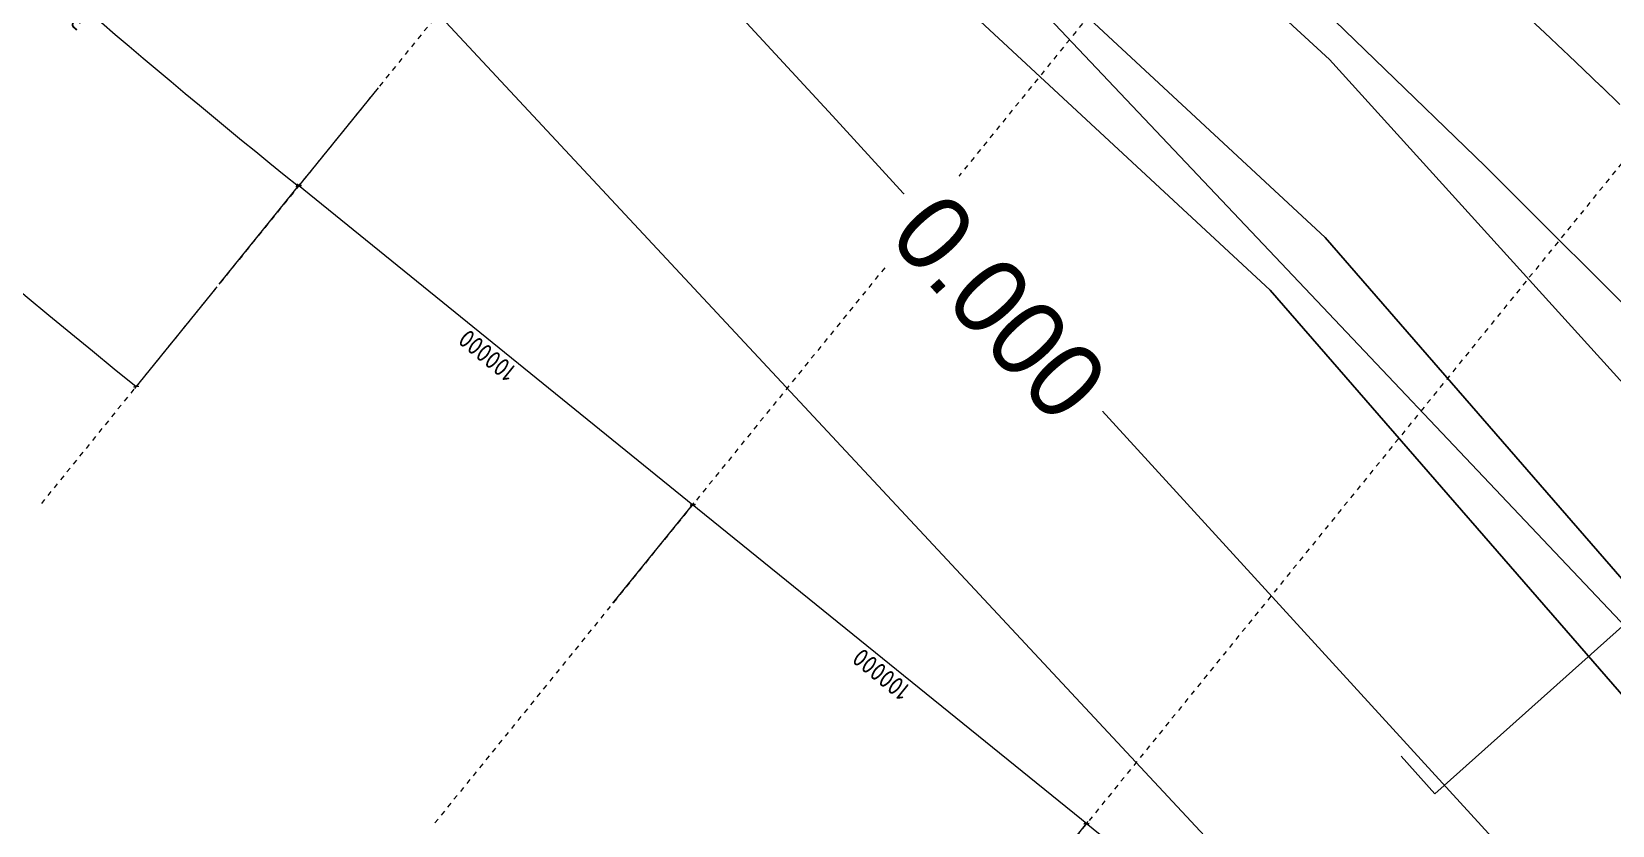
# Model space of a CAD drawing. Header units: metres. Extents: x 507649 to 508899, y 6966965 to 6967377.
# Drawn here: x 507790.6 to 507821.78, y 6967103.23 to 6967118.89 of the extents above; entities that cross this region are included whole.
import ezdxf

# ---------------------------------------------------------------- set-up
doc = ezdxf.new("R2010")
doc.units = ezdxf.units.M
doc.header["$PDMODE"] = 1
for name, pattern in [('CENTER', [20, 12.5, -2.5, 2.5, -2.5]), ('CENTER2', [10, 6.25, -1.25, 1.25, -1.25]), ('Grid Line', [2.1, 1.2, -0.3, 0.3, -0.3])]:
    doc.linetypes.add(name, pattern=pattern)
doc.layers.get('DEFPOINTS').update_dxf_attribs({"color": 11})
for name, color, linetype in [('C_ALIGNMENT', 3, 'CENTER'), ('C_TEXT_2.5', 7, 'Continuous'), ('mga2020bdy', 252, 'Continuous'), ('mga2020DR_UNLINED', 252, 'Continuous'), ('PAV_CREST SAG', 2, 'Continuous'), ('TIN BORDER', 5, 'Continuous'), ('TOPO_BANK', 252, 'Continuous')]:
    doc.layers.add(name, color=color, linetype=linetype)
doc.layers.add('D_UG_PIPES', color=252, linetype='EXIST_SWD', lineweight=0)
doc.layers.add('G-ANNO-TEXT', color=47, linetype='Continuous', lineweight=5, plot=False)
doc.layers.add('S-GRID', color=47, linetype='Continuous', lineweight=5, plot=False)
doc.styles.add('Annotative', font='txt')
doc.styles.add('Arial_1', font='ISOCP.shx', dxfattribs={"height": 360})
doc.styles.get("Standard").update_dxf_attribs({"font": 'ARIALN.TTF'})
doc.linetypes.add('EXIST_SWD', pattern='A,5,-2.5,5,-2,["SWD",Standard,S=2.5,R=0,X=0,Y=-1.25],-8,5,-2.5,5,-2.5', length=37.5)
doc.dimstyles.new('2_5-CON-Diagonal-_mm__O', dxfattribs={"dimscale": 30.48, "dimtxt": 127.532425, "dimasz": 2.46063, "dimexe": 1.64042, "dimexo": 0.0625, "dimgap": 2.46063, "dimtad": 1, "dimdec": 0, "dimlfac": 10, "dimzin": 0, "dimdsep": 46, "dimtxsty": 'Arial_1', "dimblk1": 'OBLIQUE', "dimblk2": 'OBLIQUE', "dimsah": 1, "dimcen": 0.09, "dimdle": 1.64042, "dimazin": 0, "dimtfac": 1, "dimtdec": 4, "dimtix": 1, "dimtmove": 0, "dimatfit": 3, "dimfxl": 8.2021, "dimfxlon": 1, "dimtvp": 1, "dimtfill": 1, "dimtolj": 1, "dimtzin": 0, "dimlwd": 15, "dimlwe": 15, "dimarcsym": 2})
doc.dimstyles.new('2_5-Diagonal-_deg_-Decimal_O', dxfattribs={"dimscale": 30.48, "dimtxt": 127.532425, "dimasz": 2.46063, "dimexe": 1.64042, "dimexo": 0.0625, "dimgap": 2.46063, "dimtad": 1, "dimdec": 0, "dimlfac": 10, "dimzin": 0, "dimdsep": 46, "dimtxsty": 'Arial_1', "dimblk1": 'OBLIQUE', "dimblk2": 'OBLIQUE', "dimsah": 1, "dimcen": 0.09, "dimdle": 1.64042, "dimazin": 0, "dimtfac": 1, "dimtdec": 4, "dimtix": 1, "dimtmove": 0, "dimatfit": 3, "dimfxl": 8.2021, "dimfxlon": 1, "dimtvp": 1, "dimtfill": 1, "dimtolj": 1, "dimtzin": 0, "dimlwd": 15, "dimlwe": 15, "dimarcsym": 2})

# ---------------------------------------------------------------- blocks, each defined once
blk = doc.blocks.new('XE_SURVEY')
at = {"layer": 'D_UG_PIPES', "flags": 128}
for points in [[(507741.016, 6967200.273), (507747.15, 6967192.291), (507752.549, 6967184.499), (507759.944, 6967176.492), (507766.427, 6967169.447), (507773.421, 6967161.557), (507780.398, 6967154.335), (507787.332, 6967147.004), (507794.664, 6967139.504), (507801.475, 6967132.601), (507808.45, 6967125.472), (507816.205, 6967118.339), (507825.113, 6967108.507), (507830.763, 6967103.224), (507837.747, 6967095.978), (507845.761, 6967088.945), (507853.422, 6967082.201), (507862.041, 6967076.014), (507870.746, 6967069.366), (507880.15, 6967063.579), (507889.541, 6967057.221), (507901.227, 6967052.696), (507905.257, 6967050.845), (507911.912, 6967049.364), (507914.386, 6967050.745), (507920.711, 6967053.97), (507930.606, 6967058.671), (507939.398, 6967065.326), (507941.267, 6967069.526), (507940.877, 6967073.658)], [(507908.319, 6967041.023), (507901.156, 6967044.393), (507883.532, 6967052.311), (507865.913, 6967063.234), (507849.428, 6967075.402), (507831.886, 6967089.689), (507819.758, 6967102.605), (507806.403, 6967117.23), (507792.952, 6967131.789), (507779.254, 6967146.506), (507765.695, 6967161.128), (507752.359, 6967175.722), (507738.578, 6967190.613), (507734.186, 6967195.231)], [(507730.39, 6967192.149), (507734.956, 6967187.093), (507748.424, 6967172.325), (507762.335, 6967157.828), (507776.089, 6967143.52), (507789.792, 6967128.719), (507803.398, 6967114.121), (507817.013, 6967099.51), (507829.191, 6967086.966), (507847.66, 6967072.393), (507863.731, 6967060.243), (507881.366, 6967049.225), (507899.904, 6967040.191)], [(507768.759, 6967163.807), (507782.55, 6967149.274), (507796.255, 6967134.593), (507809.724, 6967120.162), (507823.467, 6967105.637), (507835.978, 6967092.724), (507852.924, 6967078.553), (507868.827, 6967066.212), (507885.411, 6967055.6), (507902.91, 6967047.634), (507908.977, 6967044.532)]]:
    blk.add_lwpolyline(points, dxfattribs=at)
at = {"layer": 'mga2020bdy'}
blk.add_polyline3d([(507828.052, 6967099.593, 2.613), (507822.89, 6967104.75, 2.549), (507815.036, 6967113.788, 2.686), (507807.592, 6967120.707, 2.696), (507798.204, 6967130.642, 2.706), (507791.744, 6967137.916, 2.836), (507781.885, 6967148.136, 2.841), (507775.67, 6967154.879, 2.926), (507765.741, 6967164.879, 2.91), (507758.338, 6967173.226, 2.823), (507746.943, 6967185.547, 2.922), (507741.448, 6967191.296, 2.95), (507732.158, 6967201.984, 2.908)], dxfattribs=at)
at = {"layer": 'mga2020DR_UNLINED'}
for points in [[(507719.655, 6967221.477, 3.001), (507726.83, 6967211.173, 2.942), (507733.314, 6967202.941, 2.908), (507742.556, 6967192.306, 2.95), (507748.036, 6967186.574, 2.922), (507759.449, 6967174.233, 2.823), (507766.835, 6967165.905, 2.91), (507776.754, 6967155.916, 2.926), (507782.976, 6967149.165, 2.841), (507792.845, 6967138.935, 2.836), (507799.31, 6967131.655, 2.706), (507808.649, 6967121.772, 2.696), (507816.116, 6967114.832, 2.686), (507823.987, 6967105.773, 2.549), (507829.108, 6967100.656, 2.613), (507837.266, 6967092.595, 2.659), (507844.835, 6967085.994, 2.546), (507855.938, 6967076.896, 2.622), (507862.665, 6967071.986, 2.527), (507870.951, 6967065.735, 2.562), (507888.287, 6967056.493, 2.548), (507894.371, 6967052.844, 2.434), (507903.927, 6967049.994, 2.542)], [(507718.425, 6967220.62, 3.001), (507725.624, 6967210.28, 2.942), (507732.158, 6967201.984, 2.908), (507741.448, 6967191.296, 2.95), (507746.943, 6967185.547, 2.922), (507758.338, 6967173.226, 2.823), (507765.741, 6967164.879, 2.91), (507775.67, 6967154.879, 2.926), (507781.885, 6967148.136, 2.841), (507791.744, 6967137.916, 2.836), (507798.204, 6967130.642, 2.706), (507807.592, 6967120.707, 2.696), (507815.036, 6967113.788, 2.686), (507822.89, 6967104.75, 2.549), (507828.052, 6967099.593, 2.613), (507836.245, 6967091.495, 2.659), (507843.867, 6967084.849, 2.546), (507855.02, 6967075.71, 2.622), (507861.771, 6967070.782, 2.527), (507870.142, 6967064.468, 2.562), (507887.548, 6967055.187, 2.548), (507893.762, 6967051.462, 2.434), (507903.498, 6967048.557, 2.542)]]:
    blk.add_polyline3d(points, dxfattribs=at)
at = {"layer": 'TOPO_BANK'}
blk.add_polyline3d([(507723.895, 6967222.829, 4.371), (507730.134, 6967214.871, 4.105), (507737.489, 6967203.859, 3.688), (507743.512, 6967195.586, 3.655), (507750.898, 6967187.875, 3.554), (507760.503, 6967177.016, 3.598), (507770.647, 6967167.036, 3.639), (507777.921, 6967158.471, 3.477), (507785.998, 6967150.322, 3.457), (507794.026, 6967141.443, 3.458), (507803.174, 6967132.304, 3.515), (507810.571, 6967124.666, 3.543), (507819.277, 6967116.234, 3.546), (507826.23, 6967109.289, 3.707), (507832.809, 6967102.051, 3.721)], dxfattribs=at)
blk = doc.blocks.new('_Oblique')
at = {"color": 0, "linetype": 'ByBlock', "lineweight": -2}
blk.add_line((-0.5, -0.5), (0.5, 0.5), dxfattribs=at)
blk = doc.blocks.new('*D131')
at = {"layer": 'DEFPOINTS', "color": 0, "transparency": 16777216}
for p in [(-2384407, 4058188), (-2383593, 4055825), (-2393862, 4054933)]:
    blk.add_point(p, dxfattribs=at)
at = {"layer": 'G-ANNO-TEXT', "color": 0, "lineweight": 15, "transparency": 16777216}
for p, q in [((-2384406, 4058187), (-2383576, 4055777)), ((-2393095, 4052553), (-2383545, 4055841)), ((-2393861, 4054931), (-2393032, 4052522))]:
    blk.add_line(p, q, dxfattribs=at)
at = {"layer": 'G-ANNO-TEXT', "color": 0, "lineweight": 15, "transparency": 16777216, "xscale": 75, "yscale": 75, "zscale": 75}
for p, rotation in [((-2383593, 4055825), 19.00040711758406), ((-2393048, 4052569), 199.000407117584)]:
    blk.add_blockref('_Oblique', p, dxfattribs=dict(at, rotation=rotation))
at = {"layer": 'G-ANNO-TEXT', "color": 0, "lineweight": 15, "transparency": 16777216, "insert": (-2388405, 4054441), "char_height": 360, "width": 576.84, "attachment_point": 5, "rotation": 19.0004, "style": 'Arial_1', "bg_fill": 3, "box_fill_scale": 1.1, "bg_fill_color": 256, "bg_fill_true_color": 13158600, "bg_fill_transparency": 0}
blk.add_mtext('\\A1;100000', dxfattribs=at)
blk = doc.blocks.new('*D132')
at = {"layer": 'DEFPOINTS', "color": 0, "transparency": 16777216}
for p in [(-2374951, 4061444), (-2374138, 4059080), (-2384407, 4058188)]:
    blk.add_point(p, dxfattribs=at)
at = {"layer": 'G-ANNO-TEXT', "color": 0, "lineweight": 15, "transparency": 16777216}
for p, q in [((-2374951, 4061442), (-2374121, 4059033)), ((-2383640, 4055808), (-2374090, 4059097)), ((-2384406, 4058187), (-2383576, 4055777))]:
    blk.add_line(p, q, dxfattribs=at)
at = {"layer": 'G-ANNO-TEXT', "color": 0, "lineweight": 15, "transparency": 16777216, "xscale": 75, "yscale": 75, "zscale": 75}
for p, rotation in [((-2374138, 4059080), 19.00040711758406), ((-2383593, 4055825), 199.000407117584)]:
    blk.add_blockref('_Oblique', p, dxfattribs=dict(at, rotation=rotation))
at = {"layer": 'G-ANNO-TEXT', "color": 0, "lineweight": 15, "transparency": 16777216, "insert": (-2378949, 4057697), "char_height": 360, "width": 576.84, "attachment_point": 5, "rotation": 19.0004, "style": 'Arial_1', "bg_fill": 3, "box_fill_scale": 1.1, "bg_fill_color": 256, "bg_fill_true_color": 13158600, "bg_fill_transparency": 0}
blk.add_mtext('\\A1;100000', dxfattribs=at)
blk = doc.blocks.new('*D133')
at = {"layer": 'DEFPOINTS', "color": 0, "transparency": 16777216}
for p in [(-2365496, 4064700), (-2364682, 4062336), (-2374951, 4061444)]:
    blk.add_point(p, dxfattribs=at)
at = {"layer": 'G-ANNO-TEXT', "color": 0, "lineweight": 15, "transparency": 16777216}
for p, q in [((-2365496, 4064698), (-2364666, 4062289)), ((-2374185, 4059064), (-2364635, 4062352)), ((-2374951, 4061442), (-2374121, 4059033))]:
    blk.add_line(p, q, dxfattribs=at)
at = {"layer": 'G-ANNO-TEXT', "color": 0, "lineweight": 15, "transparency": 16777216, "xscale": 75, "yscale": 75, "zscale": 75}
for p, rotation in [((-2364682, 4062336), 19.00040711758406), ((-2374138, 4059080), 199.000407117584)]:
    blk.add_blockref('_Oblique', p, dxfattribs=dict(at, rotation=rotation))
at = {"layer": 'G-ANNO-TEXT', "color": 0, "lineweight": 15, "transparency": 16777216, "insert": (-2369494, 4060953), "char_height": 360, "width": 576.84, "attachment_point": 5, "rotation": 19.0004, "style": 'Arial_1', "bg_fill": 3, "box_fill_scale": 1.1, "bg_fill_color": 256, "bg_fill_true_color": 13158600, "bg_fill_transparency": 0}
blk.add_mtext('\\A1;100000', dxfattribs=at)
blk = doc.blocks.new('*D135')
at = {"layer": 'DEFPOINTS', "color": 0, "transparency": 16777216}
for p in [(-2357357, 4064712), (-2352984, 4063381), (-2363872, 4059983), (-2300024, 3874558)]:
    blk.add_point(p, dxfattribs=at)
at = {"layer": 'G-ANNO-TEXT', "color": 0, "lineweight": 15, "transparency": 16777216}
for p, q in [((-2352984, 4063383), (-2353672, 4065837)), ((-2363873, 4059985), (-2364702, 4062394))]:
    blk.add_line(p, q, dxfattribs=at)
blk.add_arc((-2300024, 3874558), 198609, 105.66741, 109.00041, dxfattribs=at)
at = {"layer": 'G-ANNO-TEXT', "color": 0, "lineweight": 15, "transparency": 16777216, "xscale": 75, "yscale": 75, "zscale": 75}
for p, rotation in [((-2353659, 4065788), 15.66740712021543), ((-2364686, 4062347), 199.0004071202155)]:
    blk.add_blockref('_Oblique', p, dxfattribs=dict(at, rotation=rotation))
at = {"layer": 'G-ANNO-TEXT', "color": 0, "lineweight": 15, "transparency": 16777216, "insert": (-2359275, 4064395), "char_height": 360, "width": 489.72, "attachment_point": 5, "rotation": 17.3339, "style": 'Arial_1', "bg_fill": 3, "box_fill_scale": 1.1, "bg_fill_color": 256, "bg_fill_true_color": 13158600, "bg_fill_transparency": 0}
blk.add_mtext('\\A1;3.33°', dxfattribs=at)
blk = doc.blocks.new('*D138')
at = {"layer": 'DEFPOINTS', "color": 0, "transparency": 16777216}
for p in [(-2343534, 4073551), (-2331499, 4073276), (-2365528, 4064791), (-2300024, 3874558)]:
    blk.add_point(p, dxfattribs=at)
at = {"layer": 'G-ANNO-TEXT', "color": 0, "lineweight": 15, "transparency": 16777216}
for p, q in [((-2331499, 4073277), (-2331898, 4075794)), ((-2365528, 4064793), (-2366358, 4067202))]:
    blk.add_line(p, q, dxfattribs=at)
blk.add_arc((-2300024, 3874558), 203694, 99.00033, 109.00041, dxfattribs=at)
at = {"layer": 'G-ANNO-TEXT', "color": 0, "lineweight": 15, "transparency": 16777216, "xscale": 75, "yscale": 75, "zscale": 75}
for p, rotation in [((-2331890, 4075745), 9.000328388145288), ((-2366342, 4067155), 199.0004071202153)]:
    blk.add_blockref('_Oblique', p, dxfattribs=dict(at, rotation=rotation))
at = {"layer": 'G-ANNO-TEXT', "color": 0, "lineweight": 15, "transparency": 16777216, "insert": (-2349366, 4072453), "char_height": 360, "width": 605.09, "attachment_point": 5, "rotation": 14.0004, "style": 'Arial_1', "bg_fill": 3, "box_fill_scale": 1.1, "bg_fill_color": 256, "bg_fill_true_color": 13158600, "bg_fill_transparency": 0}
blk.add_mtext('\\A1;10.00°', dxfattribs=at)
blk = doc.blocks.new('A$Cbbbd136e')
at = {"layer": 'TIN BORDER'}
blk.add_lwpolyline([(507820.085, 6967119.213), (507820.449, 6967118.869), (507820.813, 6967118.526), (507820.923, 6967118.422), (507821.215, 6967118.144), (507821.566, 6967117.811), (507821.567, 6967117.81), (507821.928, 6967117.453)], dxfattribs=at)
blk = doc.blocks.new('XD_DESIGN BASE_1')
at = {"layer": 'PAV_CREST SAG'}
blk.add_polyline3d([(507821.928, 6967117.453, 3.628), (507821.567, 6967117.81, 3.625), (507821.566, 6967117.811, 3.625), (507821.215, 6967118.144, 3.622), (507820.923, 6967118.422, 3.619), (507820.813, 6967118.526, 3.618), (507820.449, 6967118.869, 3.615), (507820.085, 6967119.213, 3.611)], dxfattribs=at)
blk.add_polyline3d([(507821.928, 6967117.453, 3.628), (507821.567, 6967117.81, 3.625), (507821.566, 6967117.811, 3.625), (507821.215, 6967118.144, 3.622), (507820.923, 6967118.422, 3.619), (507820.813, 6967118.526, 3.618), (507820.449, 6967118.869, 3.615), (507820.085, 6967119.213, 3.611)], dxfattribs=at)
blk.add_polyline3d([(507821.928, 6967117.453, 3.628), (507821.567, 6967117.81, 3.625), (507821.566, 6967117.811, 3.625), (507821.215, 6967118.144, 3.622), (507820.923, 6967118.422, 3.619), (507820.813, 6967118.526, 3.618), (507820.449, 6967118.869, 3.615), (507820.085, 6967119.213, 3.611)], dxfattribs=at)
at = {"layer": 'TIN BORDER'}
blk.add_blockref('A$Cbbbd136e', (0, 0), dxfattribs=at)
blk = doc.blocks.new('25027_BNP_Skygate Play-Sheet - 000101 - SITE PLAN')
at = {"layer": 'G-ANNO-TEXT', "lineweight": 15}
dim = blk.add_linear_dim(base=(-2383592.69, 4055824.64), p1=(-2393861.79, 4054932.69), p2=(-2384406.63, 4058188.44), angle=19.000407, dimstyle='2_5-CON-Diagonal-_mm__O', override={"dimpost": '<>', "dimfxl": 1000}, dxfattribs=at)
dim.commit()
dim.dimension.update_dxf_attribs({"geometry": '*D131', "text_midpoint": (-2388404.54, 4054441.48)})
dim = blk.add_linear_dim(base=(-2374137.53, 4059080.39), p1=(-2384406.63, 4058188.44), p2=(-2374951.47, 4061444.18), angle=19.000407, dimstyle='2_5-CON-Diagonal-_mm__O', override={"dimpost": '<>', "dimfxl": 1000}, dxfattribs=at)
dim.commit()
dim.dimension.update_dxf_attribs({"geometry": '*D132', "text_midpoint": (-2378949.37, 4057697.22)})
dim = blk.add_linear_dim(base=(-2364682.37, 4062336.14), p1=(-2374951.47, 4061444.18), p2=(-2365496.31, 4064699.93), angle=19.000407, dimstyle='2_5-CON-Diagonal-_mm__O', override={"dimpost": '<>', "dimfxl": 1000}, dxfattribs=at)
dim.commit()
dim.dimension.update_dxf_attribs({"geometry": '*D133', "text_midpoint": (-2369494.21, 4060952.97)})
at = {"layer": 'S-GRID', "linetype": 'Grid Line'}
for p, q in [((-2331918.59, 3967185.43), (-2367320.75, 4069998.38)), ((-2342615.57, 3967536.09), (-2376775.91, 4066742.63)), ((-2353191.81, 3967536.09), (-2386231.08, 4063486.88))]:
    blk.add_line(p, q, dxfattribs=at)
at = {"layer": 'G-ANNO-TEXT', "lineweight": 15}
dim = blk.add_angular_dim_3p(base=(-2357356.53, 4064712.46), center=(-2300023.82, 3874558.41), p1=(-2352983.64, 4063381.25), p2=(-2363872.04, 4059982.82), dimstyle='2_5-Diagonal-_deg_-Decimal_O', override={"dimpost": '<>', "dimfxl": 1140.641941}, dxfattribs=at)
dim.commit()
dim.dimension.update_dxf_attribs({"geometry": '*D135', "text_midpoint": (-2359274.55, 4064394.84)})
dim = blk.add_angular_dim_3p(base=(-2343533.91, 4073551.49), center=(-2300023.82, 3874558.41), p1=(-2331498.68, 4073275.5), p2=(-2365527.63, 4064790.9), dimstyle='2_5-Diagonal-_deg_-Decimal_O', override={"dimpost": '<>', "dimfxl": 3507.075385}, dxfattribs=at)
dim.commit()
dim.dimension.update_dxf_attribs({"geometry": '*D138', "text_midpoint": (-2349365.81, 4072452.93)})
blk = doc.blocks.new('XE_ARCH')
at = {"xscale": 0.001, "yscale": 0.001, "zscale": 0.001, "rotation": 121.996}
blk.add_blockref('25027_BNP_Skygate Play-Sheet - 000101 - SITE PLAN', (509988.126, 6971273.77), dxfattribs=at)

msp = doc.modelspace()

# ---------------------------------------------------------------- linework, layer by layer
at = {"layer": 'C_TEXT_2.5', "color": 1, "linetype": 'CENTER2', "lineweight": -3, "flags": 128}
msp.add_lwpolyline([(507818.282, 6967103.85), (507911.001, 6967186.846)], dxfattribs=at)

# ---------------------------------------------------------------- block references
at = {"layer": 'C_TEXT_2.5'}
msp.add_blockref('XE_SURVEY', (0, 0), dxfattribs=at)

# ---------------------------------------------------------------- next in the draw order: block references
msp.add_blockref('XE_ARCH', (0, 0), dxfattribs=at)

# ---------------------------------------------------------------- next in the draw order: linework, layer by layer
at = {"layer": 'C_ALIGNMENT', "color": 3, "linetype": 'Continuous', "lineweight": -3}
msp.add_line((507818.282, 6967103.85), (507817.615, 6967104.595), dxfattribs=at)

# ---------------------------------------------------------------- next in the draw order: texts
at = {"layer": 'C_ALIGNMENT', "color": 3, "linetype": 'Continuous', "lineweight": -3, "insert": (507811.362, 6967111.58), "char_height": 1.5, "width": 5.05, "attachment_point": 6, "rotation": 311.8328, "style": 'Annotative', "bg_fill": 3, "box_fill_scale": 1.25, "bg_fill_color": 256, "bg_fill_true_color": 13158600, "bg_fill_transparency": 0}
msp.add_mtext('0.000', dxfattribs=at)

# ---------------------------------------------------------------- next in the draw order: block references
at = {"layer": 'C_TEXT_2.5'}
msp.add_blockref('XD_DESIGN BASE_1', (0, 0), dxfattribs=at)

doc.saveas('drawing.dxf')
